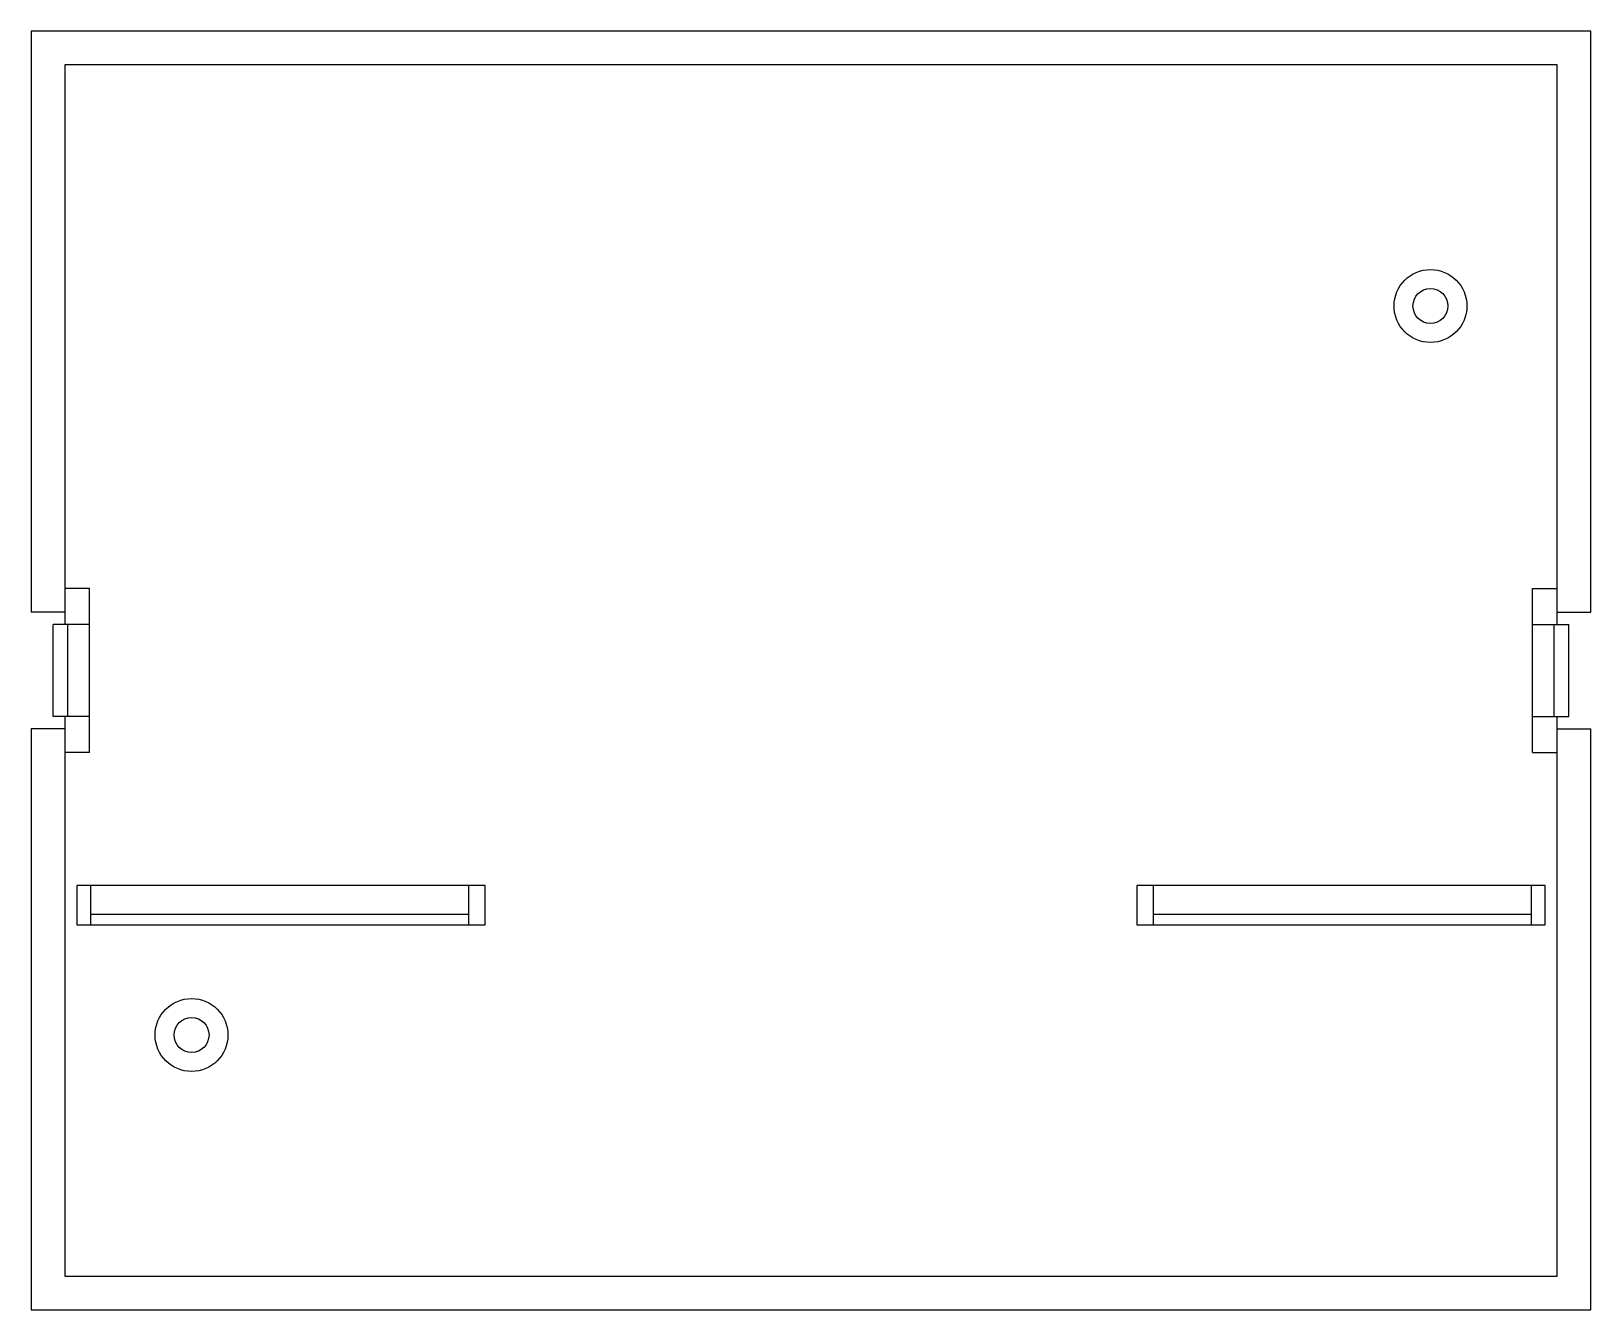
# Model space of a CAD drawing. Header units: millimetres. Extents: x -54 to 54, y -44 to 44.
import ezdxf

# ---------------------------------------------------------------- set-up
doc = ezdxf.new("R2010")
doc.units = ezdxf.units.MM

msp = doc.modelspace()

# ---------------------------------------------------------------- linework, layer by layer
at = {"color": 7, "linetype": 'Continuous', "lineweight": 25}
for p, q in [((-53.5, 43.85), (-53.5, 4)), ((53.5, 43.85), (-53.5, 43.85)), ((53.5, 4), (53.5, 43.85)), ((51.19, 41.54), (-51.19, 41.54)), ((-51.19, 41.54), (-51.19, 3.15)), ((51.19, 3.15), (51.19, 41.54)), ((-49.49, 5.625), (-51.19, 5.625)), ((-49.49, -5.625), (-49.49, 5.625)), ((49.49, -5.625), (49.49, 5.625)), ((49.49, 5.625), (51.19, 5.625)), ((-51.19, 4), (-53.5, 4)), ((51.19, 4), (53.5, 4)), ((-49.49, 3.15), (-51.99, 3.15)), ((-51.99, -3.15), (-51.99, 3.15)), ((-50.99, -3.15), (-50.99, 3.15)), ((49.49, 3.15), (51.99, 3.15)), ((50.99, -3.15), (50.99, 3.15)), ((51.99, -3.15), (51.99, 3.15)), ((-49.49, -3.15), (-51.99, -3.15)), ((-51.19, -3.15), (-51.19, -41.54)), ((49.49, -3.15), (51.99, -3.15)), ((51.19, -41.54), (51.19, -3.15)), ((-53.5, -4), (-53.5, -43.85)), ((-51.19, -4), (-53.5, -4)), ((51.19, -4), (53.5, -4)), ((53.5, -43.85), (53.5, -4)), ((-49.49, -5.625), (-51.19, -5.625)), ((49.49, -5.625), (51.19, -5.625)), ((-22.36, -14.74), (-50.36, -14.74)), ((-50.36, -14.74), (-50.36, -17.44)), ((-49.4, -17.44), (-49.4, -14.74)), ((-23.5, -14.74), (-23.5, -17.44)), ((-22.36, -17.44), (-22.36, -14.74)), ((50.36, -14.74), (22.36, -14.74)), ((22.36, -14.74), (22.36, -17.44)), ((23.5, -17.44), (23.5, -14.74)), ((49.4, -14.74), (49.4, -17.44)), ((50.36, -17.44), (50.36, -14.74)), ((-23.5, -16.74), (-49.4, -16.74)), ((49.4, -16.74), (23.5, -16.74)), ((-50.36, -17.44), (-22.36, -17.44)), ((22.36, -17.44), (50.36, -17.44)), ((-51.19, -41.54), (51.19, -41.54)), ((-53.5, -43.85), (53.5, -43.85))]:
    msp.add_line(p, q, dxfattribs=at)
for centre, radius in [((42.5, 25), 2.5), ((42.5, 25), 1.2), ((-42.5, -25), 2.5), ((-42.5, -25), 1.2)]:
    msp.add_circle(centre, radius, dxfattribs=at)

doc.saveas('drawing.dxf')
